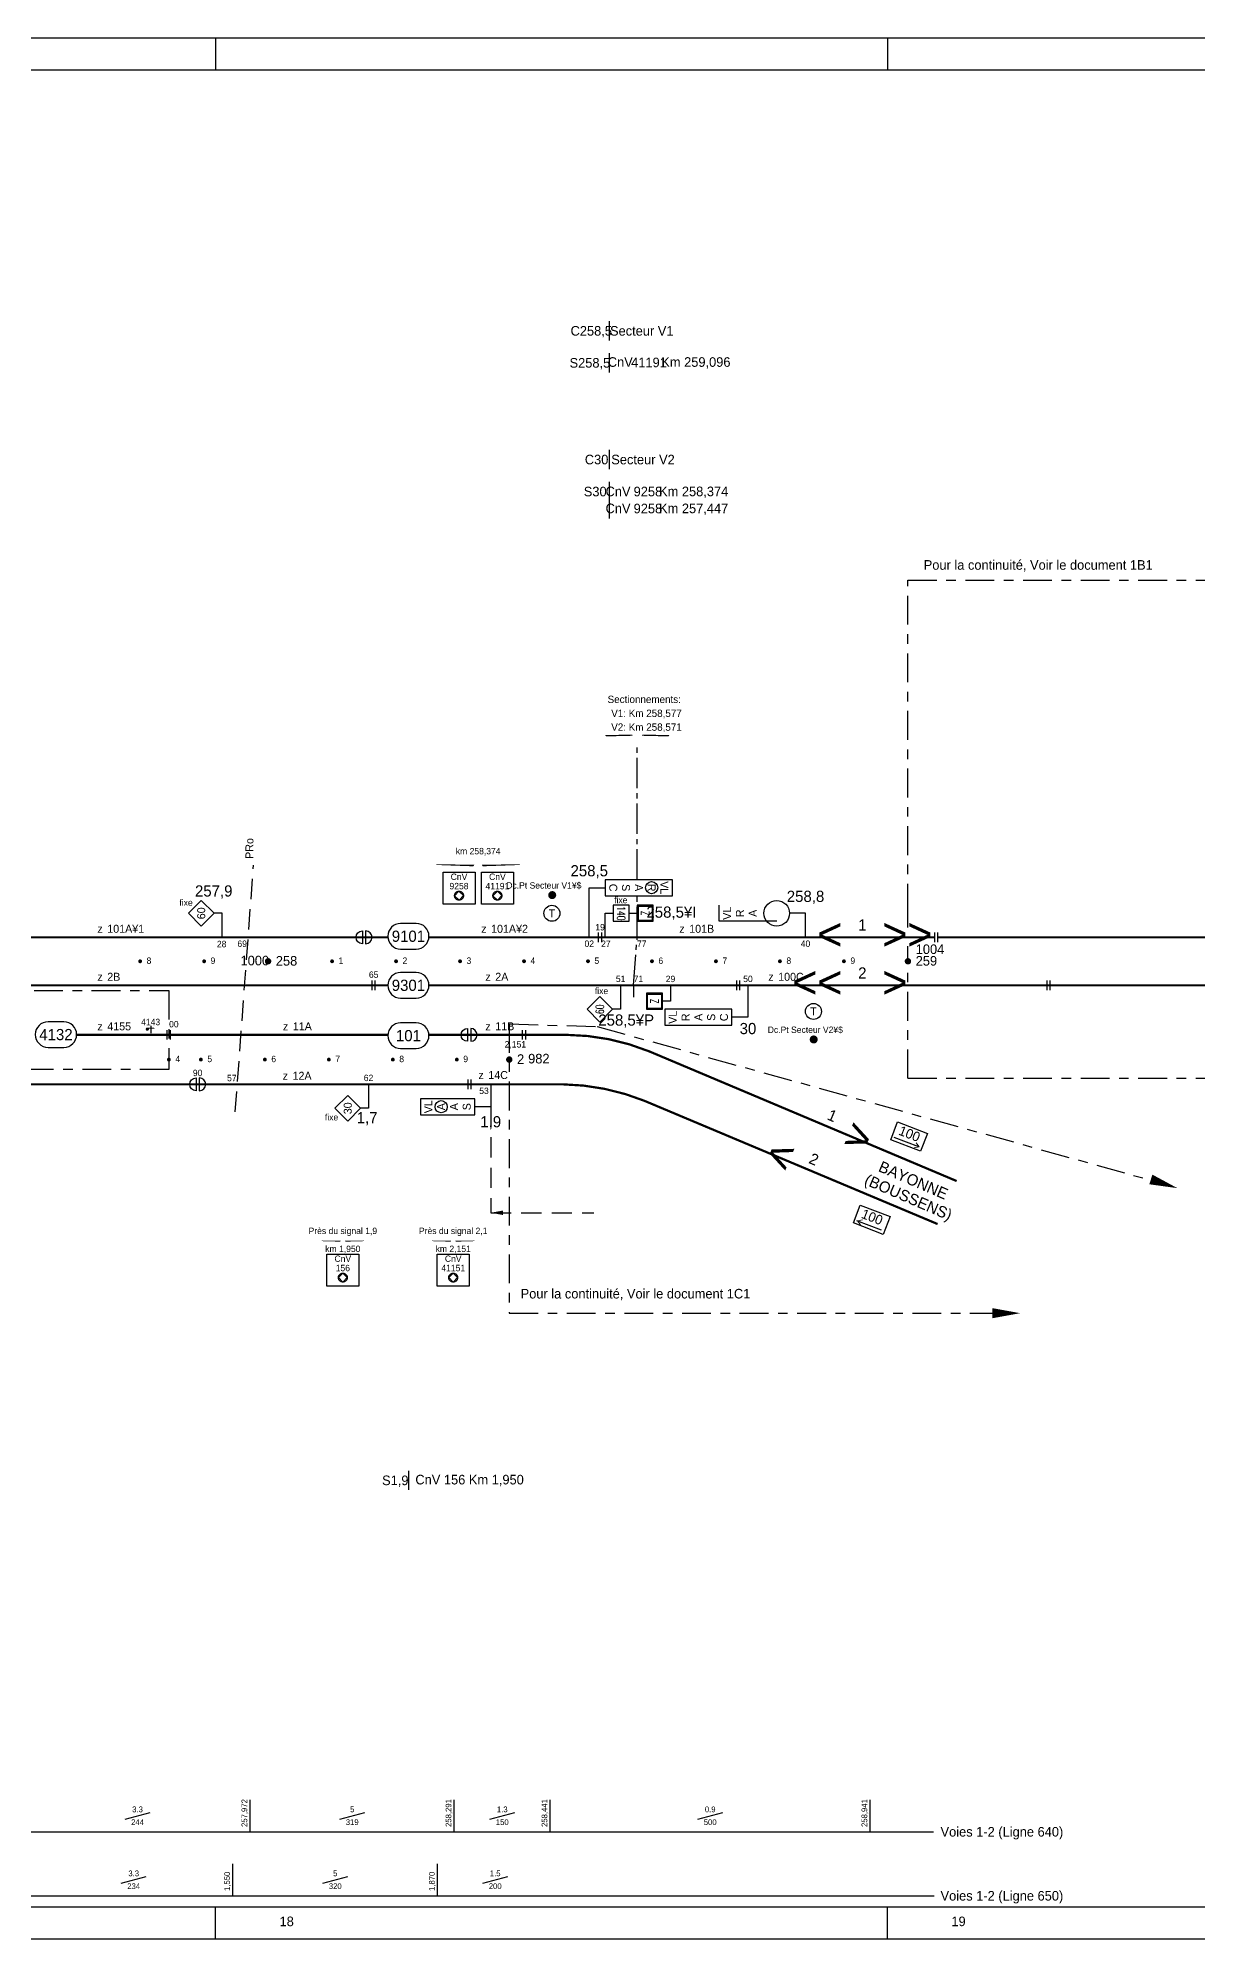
# Model space of a CAD drawing. Header units: metres. Extents: x 0 to 4410, y 0 to 594.
# Drawn here: x 3514 to 3877, y 0 to 594 of the extents above; entities that cross this region are included whole.
import ezdxf
from ezdxf.enums import TextEntityAlignment as Align

# ---------------------------------------------------------------- set-up
doc = ezdxf.new("R2010")
doc.units = ezdxf.units.M
for name, pattern in [('AXES', [36, 18, -6, 6, -6]), ('AXES2', [28.575, 19.05, -3.175, 3.175, -3.175]), ('CACHE', [9.525, 6.35, -3.175]), ('CONTINU', [5000, 5000, 0])]:
    doc.linetypes.add(name, pattern=pattern)
doc.layers.add('ATTRIBUTS', color=7, linetype='CONTINU', plot=False)
doc.layers.add('Pk invisible', color=250, linetype='Continuous', plot=False)
for name, color, linetype in [('FORMAT', 7, 'Continuous'), ('PRI ES', 7, 'Continuous'), ('PROFIL', 7, 'Continuous'), ('PT', 7, 'Continuous'), ('voies', 7, 'Continuous')]:
    doc.layers.add(name, color=color, linetype=linetype)
doc.styles.add('es_norme', font='es_isocp.shx')
doc.styles.add('IDEAL', font='SIMPLEX')
doc.styles.add('ISO8C1', font='es_isocp.shx')
doc.styles.add('SIMPLEX', font='simplex', dxfattribs={"width": 0.7})

# ---------------------------------------------------------------- blocks, each defined once
blk = doc.blocks.new('TIVD')
at = {"linetype": 'Continuous'}
for p, q in [((-4, 6.5), (0, 10.5)), ((0, 2.5), (-4, 6.5)), ((0, 10.5), (4, 6.5)), ((4, 6.5), (0, 2.5)), ((0, 0), (0, 2.5))]:
    blk.add_line(p, q, dxfattribs=at)
at = {"linetype": 'Continuous', "style": 'SIMPLEX', "width": 0.7}
blk.add_attdef('OOO', text='', height=2.5, dxfattribs=at).set_placement((0, 6.5), align=Align.MIDDLE)
blk = doc.blocks.new('HM')
at = {"const_width": 0.6}
blk.add_lwpolyline([(-0.3, 0, 1), (0.3, 0, 1)], format="xyb", close=True, dxfattribs=at)
at = {"color": 7, "linetype": 'Continuous', "style": 'es_norme', "flags": 1}
blk.add_attdef('KI', (2.01, 1.77), '', height=2, dxfattribs=at)
at = {"linetype": 'Continuous', "style": 'es_norme'}
blk.add_attdef('HM', (2.02, -0.81), '', height=2, dxfattribs=at)
blk = doc.blocks.new('KILOM')
at = {"const_width": 1}
blk.add_lwpolyline([(-0.5, 0, 1), (0.5, 0, 1)], format="xyb", close=True, dxfattribs=at)
at = {"color": 7, "linetype": 'Continuous', "style": 'es_norme'}
blk.add_attdef('KM', (2.43, -1.35), '', height=3, dxfattribs=at)
at = {"layer": 'ATTRIBUTS', "linetype": 'Continuous', "style": 'es_norme'}
blk.add_attdef('KDREEL', (2.34, 2.34), '', height=3, dxfattribs=at)
blk = doc.blocks.new('nzone')
at = {"style": 'es_norme'}
blk.add_text('z', height=2.5, dxfattribs=at).set_placement((-1.78, 1.41))
blk.add_attdef('ZONE', (1.31, 1.41), '', height=2.5, dxfattribs=at)
blk = doc.blocks.new('TCD')
at = {"linetype": 'Continuous'}
for p, q in [((-2.5, 7.5), (-2.5, 2.5)), ((2.5, 7.5), (-2.5, 7.5)), ((2.5, 2.5), (2.5, 7.5)), ((-2.5, 2.5), (0, 2.5)), ((0, 2.5), (2.5, 2.5)), ((0, 0), (0, 2.5))]:
    blk.add_line(p, q, dxfattribs=at)
at = {"linetype": 'Continuous', "style": 'SIMPLEX', "width": 0.7}
blk.add_attdef('OO', text='', height=2.5, dxfattribs=at).set_placement((0, 5), align=Align.MIDDLE)
blk = doc.blocks.new('FIXE')
at = {"linetype": 'CACHE', "style": 'ISO8C1'}
blk.add_text('fixe', height=2, dxfattribs=at).set_placement((0, 0))
blk = doc.blocks.new('TCR')
at = {"linetype": 'Continuous'}
for p, q in [((2.5, 7.5), (-2.5, 7.5)), ((-2.5, 7.5), (-2.5, 2.5)), ((2.5, 2.5), (2.5, 7.5)), ((-2.5, 2.5), (0, 2.5)), ((0, 0), (0, 2.5)), ((0, 2.5), (2.5, 2.5))]:
    blk.add_line(p, q, dxfattribs=at)
for points in [[(-2.5, 7.5), (2.5, 7.5), (-2, 7), (2, 7)], [(-2.5, 2.5), (-2.5, 7.5), (-2, 3), (-2, 7)], [(2.5, 7.5), (2.5, 2.5), (2, 7), (2, 3)], [(2.5, 2.5), (-2.5, 2.5), (2, 3), (-2, 3)]]:
    blk.add_solid(points, dxfattribs=at)
at = {"linetype": 'Continuous', "style": 'SIMPLEX', "width": 0.7}
blk.add_attdef('OO', text='', height=2.5, dxfattribs=at).set_placement((0, 5), align=Align.MIDDLE)
blk = doc.blocks.new('TEL')
blk.add_circle((0, 0), 2.5)
at = {"linetype": 'Continuous', "style": 'ISO8C1'}
blk.add_attdef('TEXTEG', text='', height=2.5, dxfattribs=at).set_placement((-4, -1), align=Align.RIGHT)
at = {"style": 'ISO8C1'}
blk.add_attdef('OO', text='', height=2.5, dxfattribs=at).set_placement((0, 0), align=Align.MIDDLE)
at = {"linetype": 'Continuous', "style": 'ISO8C1'}
blk.add_attdef('TEXTED', (4, -1), '', height=2.5, dxfattribs=at)
blk = doc.blocks.new('no_voie')
at = {"layer": 'PT', "linetype": 'Continuous', "style": 'es_norme'}
blk.add_attdef('<', text='', height=10, dxfattribs=at).set_placement((-6.25, 1), align=Align.MIDDLE_RIGHT)
blk.add_attdef('V', text='', height=3.5, dxfattribs=at).set_placement((0, 2.09), align=Align.CENTER)
blk.add_attdef('>', text='', height=10, dxfattribs=at).set_placement((6.25, 1), align=Align.MIDDLE_LEFT)
blk = doc.blocks.new('DECLIV1')
blk.add_line((-3.91, -1.05), (3.91, 1.05))
at = {"linetype": 'CONTINU', "style": 'ISO8C1', "flags": 1}
blk.add_attdef('PK', text='', height=1.8, dxfattribs=at).set_placement((0, 6.39), align=Align.MIDDLE)
at = {"color": 0, "linetype": 'Continuous', "style": 'ISO8C1'}
for tag, p in [('DECLI', (0, 2)), ('DISTANCE', (0, -2))]:
    blk.add_attdef(tag, text='', height=1.8, dxfattribs=at).set_placement(p, align=Align.MIDDLE)
blk = doc.blocks.new('PDI_')
at = {"linetype": 'AXES'}
blk.add_line((0, 2.81), (0, 0.5), dxfattribs=at)
at = {"const_width": 0.5}
blk.add_lwpolyline([(-1.36, 1.78, 1), (-0.86, 1.78, 1)], format="xyb", close=True, dxfattribs=at)
blk.add_solid([(-1.11, 2.28), (0.89, 2.28), (-0.62, 1.88), (1.29, 1.88)])
at = {"style": 'ISO8C1'}
blk.add_attdef('XX', text='', height=2, dxfattribs=at).set_placement((-0.07, 4.25), align=Align.CENTER)
blk.add_attdef('TYPE', text='', height=2.5, dxfattribs=at).set_placement((-3.46, 1.11), align=Align.RIGHT)
blk = doc.blocks.new('*U171', base_point=(3680.96, 501))
at = {"color": 0, "linetype": 'Continuous'}
blk.add_line((3693, 505.5), (3693, 499.5), dxfattribs=at)
at = {"color": 0, "linetype": 'Continuous', "style": 'es_norme'}
blk.add_text('C258,5', height=3, dxfattribs=at).set_placement((3680.96, 501))
blk.add_text('Secteur V1', height=3, dxfattribs=at).set_placement((3703.21, 502.5), align=Align.MIDDLE)
blk = doc.blocks.new('*U172', base_point=(3685.41, 460.78))
at = {"color": 0, "linetype": 'Continuous'}
blk.add_line((3693, 465.28), (3693, 459.28), dxfattribs=at)
at = {"color": 0, "linetype": 'Continuous', "style": 'es_norme'}
blk.add_text('C30', height=3, dxfattribs=at).set_placement((3685.41, 460.78))
blk.add_text('Secteur V2', height=3, dxfattribs=at).set_placement((3703.6, 462.28), align=Align.MIDDLE)
blk = doc.blocks.new('TXVIT')
for p, q in [((-5, 0), (-5, 6)), ((-5, 6), (5, 6)), ((5, 6), (5, 0)), ((5, 0), (-5, 0)), ((-4.36, 1.12), (3.89, 1.12))]:
    blk.add_line(p, q)
at = {"style": 'IDEAL'}
for tag, p in [('<', (-4.41, 0.27)), ('>', (2.38, 0.27))]:
    blk.add_attdef(tag, p, '', height=2, dxfattribs=at)
at = {"style": 'es_norme'}
blk.add_attdef('000', text='', height=3, dxfattribs=at).set_placement((-0.18, 2.36), align=Align.CENTER)

msp = doc.modelspace()

# ---------------------------------------------------------------- linework, layer by layer
at = {"color": 0, "linetype": 'Continuous'}
for p, q in [((3692.997, 495.5), (3692.997, 489.5)), ((3692.997, 455.285), (3692.997, 443.885)), ((3630.292, 146.307), (3630.292, 140.307))]:
    msp.add_line(p, q, dxfattribs=at)
for p, q in [((3641.094, 333.307), (3651.094, 333.307)), ((3641.094, 323.307), (3641.094, 333.307)), ((3651.094, 333.307), (3651.094, 323.307)), ((3653.094, 333.307), (3663.094, 333.307)), ((3653.094, 323.307), (3653.094, 333.307)), ((3663.094, 333.307), (3663.094, 323.307)), ((3651.094, 323.307), (3641.094, 323.307)), ((3663.094, 323.307), (3653.094, 323.307)), ((3604.782, 213.964), (3614.782, 213.964)), ((3604.782, 203.964), (3604.782, 213.964)), ((3614.782, 213.964), (3614.782, 203.964)), ((3639.281, 213.964), (3649.281, 213.964)), ((3639.281, 203.964), (3639.281, 213.964)), ((3649.281, 213.964), (3649.281, 203.964)), ((3614.782, 203.964), (3604.782, 203.964)), ((3649.281, 203.964), (3639.281, 203.964))]:
    msp.add_line(p, q)
at = {"linetype": 'Continuous'}
for p, q in [((3691.807, 313), (3691.807, 320.5)), ((3696.607, 298), (3696.607, 290.5)), ((3712.207, 298), (3712.207, 293)), ((3554.862, 281.024), (3554.862, 284.024)), ((3555.862, 281.024), (3555.862, 284.024)), ((3617.807, 267.065), (3617.807, 259.565)), ((3651.007, 262.565), (3634.007, 262.565)), ((3634.007, 262.565), (3634.007, 257.565)), ((3651.007, 257.565), (3651.007, 262.565)), ((3656.007, 267.065), (3656.007, 260.065)), ((3634.007, 257.565), (3651.007, 257.565)), ((3656.007, 260.065), (3651.007, 260.065))]:
    msp.add_line(p, q, dxfattribs=at)
at = {"linetype": 'AXES2', "ltscale": 0.5}
msp.add_line((3700.607, 298), (3700.607, 294.25), dxfattribs=at)
at = {"linetype": 'CACHE'}
for p, q in [((3656.007, 260.065), (3656.007, 226.921)), ((3656.007, 226.921), (3688.249, 226.921))]:
    msp.add_line(p, q, dxfattribs=at)
at = {"linetype": 'AXES', "ltscale": 0.5}
for points in [[(3364.907, 454.314), (3364.907, 292.687), (3459.256, 292.687), (3459.256, 296.333), (3555.375, 296.333), (3555.375, 271.68), (3371.3, 271.68)], [(3786.411, 320.712), (3786.411, 424.543), (3962.281, 424.543)], [(3786.411, 316.095), (3786.411, 321.708)], [(3786.411, 268.942), (3786.411, 310.182)], [(3661.807, 285.911), (3661.807, 195.544), (3817.774, 195.544)], [(3661.807, 285.911), (3661.807, 285.911), (3661.807, 285.911), (3661.807, 285.911), (3661.807, 285.911), (3689.3, 285.11)], [(3689.3, 285.11), (3689.3, 285.11), (3689.3, 285.11), (3689.3, 285.11), (3689.3, 285.11), (3867.031, 235.826)], [(3786.411, 268.942), (3786.411, 268.942), (3962.563, 268.942)]]:
    msp.add_lwpolyline(points, dxfattribs=at)
at = {"linetype": 'Continuous'}
for points, format in [([(3713.196, 378.566, 0, 0, 0), (3711.696, 375.967, 0.4, 0.4, 0), (3703.311, 376.167, 0, 0, 0), (3701.811, 373.569, 0, 0, 0), (3700.311, 376.167, 0.4, 0.4, 0), (3691.925, 375.967, 0, 0, 0), (3690.425, 378.566, 0, 0, 0)], "xyseb"), ([(3637.699, 333.438, 0, 0, 0), (3639.004, 335.697, 0.2, 0.522, 0), (3650.742, 335.436, 0, 0, 0), (3652.047, 337.696, 0, 0, 0), (3653.351, 335.436, 0.522, 0.2, 0), (3665.09, 335.697, 0, 0, 0), (3666.394, 333.438, 0, 0, 0)], "xyseb"), ([(3627.845, 309.333), (3632.707, 309.333, 1), (3632.707, 317.333), (3627.845, 317.333, 1), (3627.845, 309.333, 1)], "xyb"), ([(3627.846, 294), (3632.707, 294, 1), (3632.707, 302), (3627.846, 302, 1), (3627.846, 294, 1)], "xyb"), ([(3517.639, 278.605), (3522.564, 278.605, 1), (3522.564, 286.605), (3517.639, 286.605, 1), (3517.639, 278.605, 1)], "xyb"), ([(3627.845, 278.276), (3632.707, 278.276, 1), (3632.707, 286.276), (3627.845, 286.276, 1), (3627.845, 278.276, 1)], "xyb"), ([(3602.416, 216.861, 0, 0, 0), (3603.166, 218.16, 0.2, 0.265, 0), (3609.032, 218.028, 0, 0, 0), (3609.782, 219.327, 0, 0, 0), (3610.532, 218.028, 0.265, 0.2, 0), (3616.398, 218.16, 0, 0, 0), (3617.148, 216.861, 0, 0, 0)], "xyseb"), ([(3636.915, 216.861, 0, 0, 0), (3637.665, 218.16, 0.2, 0.265, 0), (3643.531, 218.028, 0, 0, 0), (3644.281, 219.327, 0, 0, 0), (3645.031, 218.028, 0.265, 0.2, 0), (3650.897, 218.16, 0, 0, 0), (3651.647, 216.861, 0, 0, 0)], "xyseb")]:
    msp.add_lwpolyline(points, format=format, dxfattribs=at)
at = {"linetype": 'AXES2', "ltscale": 0.5}
for points in [[(3701.807, 331), (3701.807, 373)], [(3700.607, 298), (3701.807, 313), (3701.807, 326)]]:
    msp.add_lwpolyline(points, dxfattribs=at)
at = {"linetype": 'CACHE'}
msp.add_lwpolyline([(3576.168, 258.444), (3581.879, 335.506)], dxfattribs=at)
at = {"linetype": 'CONTINU'}
for points in [[(3647.48, 326.024), (3646.077, 327.393), (3644.708, 325.989), (3646.112, 324.62)], [(3659.48, 326.024), (3658.077, 327.393), (3656.708, 325.989), (3658.112, 324.62)], [(3611.168, 206.682), (3609.764, 208.05), (3608.396, 206.647), (3609.799, 205.278)], [(3645.667, 206.682), (3644.263, 208.05), (3642.895, 206.647), (3644.298, 205.278)]]:
    msp.add_lwpolyline(points, close=True, dxfattribs=at)
at = {"const_width": 1.25}
for points in [[(3674.6, 326.182, 1), (3675.85, 326.182, 1)], [(3756.339, 281.073, 1), (3757.589, 281.073, 1)]]:
    msp.add_lwpolyline(points, format="xyb", close=True, dxfattribs=at)
at = {"linetype": 'Continuous'}
for points in [[(3686.807, 313), (3686.807, 328.5), (3691.807, 328.5)], [(3745.407, 318), (3727.407, 318), (3727.407, 323)], [(3572.011, 313), (3572.011, 320.5), (3572.011, 320.5)], [(3754.407, 313), (3754.407, 320.5), (3749.407, 320.5)], [(3736.407, 298), (3736.407, 288), (3731.407, 288)]]:
    msp.add_lwpolyline(points, dxfattribs=at)
for points in [[(3691.807, 326), (3712.807, 326), (3712.807, 331), (3691.807, 331)], [(3731.407, 290.5), (3710.407, 290.5), (3710.407, 285.5), (3731.407, 285.5)]]:
    msp.add_lwpolyline(points, close=True, dxfattribs=at)
at = {"const_width": 0.7}
for points in [[(3442.807, 313), (3623.859, 313)], [(3636.693, 313), (3794.777, 313)], [(3795.777, 313), (3819.608, 313)], [(3819.608, 313), (3844.486, 312.994)], [(3844.486, 312.994), (3961.746, 312.997)], [(3444.962, 298), (3623.846, 298)], [(3636.706, 298), (3961.746, 297.994)], [(3526.563, 282.524), (3623.855, 282.524)], [(3636.697, 282.524), (3679.664, 282.524)], [(3705.532, 277.364), (3801.652, 236.834)], [(3449.407, 267.065), (3678.364, 267.065)], [(3704.266, 261.815), (3795.681, 223.402)]]:
    msp.add_lwpolyline(points, dxfattribs=at)
at = {"linetype": 'Continuous', "const_width": 0.7}
for points in [[(3705.532, 277.364, 0.0947268), (3679.664, 282.524)], [(3704.333, 261.808, 0.0930785), (3678.364, 267.065)]]:
    msp.add_lwpolyline(points, format="xyb", dxfattribs=at)
for points in [[(3870.656, 234.617, 0, 3.167, 0), (3862.346, 237.329, 3.167, 3.167, 0)], [(3821.505, 195.544, 0, 3.167, 0), (3812.764, 195.544, 3.167, 3.167, 0)]]:
    msp.add_lwpolyline(points, format="xyseb")
at = {"linetype": 'CACHE'}
msp.add_lwpolyline([(3656.007, 226.921, 0, 1.4, 0), (3659.871, 226.921, 1.4, 1.4, 0)], format="xyseb", dxfattribs=at)
at = {"linetype": 'CONTINU'}
for centre in [(3646.094, 326.006), (3658.094, 326.006), (3609.782, 206.664), (3644.281, 206.664)]:
    msp.add_circle(centre, 1.386, dxfattribs=at)
at = {"linetype": 'Continuous'}
for centre, radius in [((3706.307, 328.5), 1.9), ((3745.407, 320.5), 4), ((3640.507, 260.065), 1.9)]:
    msp.add_circle(centre, radius, dxfattribs=at)
for centre, start_param, end_param in [((3679.592, 132.492), -0.0518806, 0), ((3679.592, 132.492), -0.263166, -0.0618633), ((3678.319, 116.972), -0.263166, 0)]:
    msp.add_ellipse(centre, major_axis=(0, 150), ratio=0.6666667, start_param=start_param, end_param=end_param, dxfattribs=at)
at = {"layer": 'FORMAT', "linetype": 'Continuous', "ltscale": 0.8}
for p, q in [((3570, 594), (3570, 584)), ((3780, 594), (3780, 584)), ((3570, 0), (3570, 10)), ((3780, 0), (3780, 10))]:
    msp.add_line(p, q, dxfattribs=at)
for points in [[(0, 0), (4410, 0), (4410, 594), (0, 594)], [(10, 10), (4400, 10), (4400, 584), (10, 584)]]:
    msp.add_lwpolyline(points, close=True, dxfattribs=at)
at = {"layer": 'PROFIL', "linetype": 'Continuous'}
for p, q in [((3580.807, 33.5), (3580.807, 43.5)), ((3644.607, 33.5), (3644.607, 43.5)), ((3674.607, 33.5), (3674.607, 43.5)), ((3774.607, 33.5), (3774.607, 43.5)), ((2559.917, 33.5), (3794.417, 33.5)), ((3575.407, 13.5), (3575.407, 23.5)), ((3639.407, 13.5), (3639.407, 23.5)), ((3051.407, 13.5), (3794.607, 13.5))]:
    msp.add_line(p, q, dxfattribs=at)
at = {"layer": 'voies', "linetype": 'Continuous'}
for p, q in [((3689.711, 311.5), (3689.711, 314.5)), ((3690.711, 311.5), (3690.711, 314.5)), ((3794.777, 311.5), (3794.777, 314.5)), ((3795.777, 311.5), (3795.777, 314.5)), ((3618.907, 296.5), (3618.907, 299.5)), ((3619.907, 296.5), (3619.907, 299.5)), ((3732.907, 296.5), (3732.907, 299.5)), ((3733.907, 296.5), (3733.907, 299.5)), ((3829.925, 296.51), (3829.925, 299.51)), ((3830.925, 296.51), (3830.925, 299.51)), ((3665.959, 281.024), (3665.959, 284.024)), ((3666.959, 281.024), (3666.959, 284.024)), ((3648.907, 265.565), (3648.907, 268.565)), ((3649.907, 265.565), (3649.907, 268.565))]:
    msp.add_line(p, q, dxfattribs=at)
for points in [[(3615.907, 311, -1), (3615.907, 315)], [(3616.907, 311, 1), (3616.907, 315)], [(3648.748, 280.505, -1), (3648.748, 284.505)], [(3649.748, 280.505, 1), (3649.748, 284.505)], [(3563.907, 265.065, -1), (3563.907, 269.065)], [(3564.907, 265.065, 1), (3564.907, 269.065)]]:
    msp.add_lwpolyline(points, format="xyb", close=True, dxfattribs=at)
msp.add_solid([(3705.56, 298), (3710.057, 297.839), (3710.06, 298)], dxfattribs=at)

# ---------------------------------------------------------------- block references
at = {"linetype": 'Continuous'}
ref = msp.add_blockref('TIVD', (3572.011, 320.5), dxfattribs=dict(at, rotation=90))
ref.add_attrib('OOO', '60', dxfattribs={"linetype": 'CONTINU', "height": 2.5, "rotation": 90, "style": 'es_norme'}).set_placement((3565.511, 320.5), align=Align.MIDDLE)
for name, p, values in [('TEL', (3675.126, 320.489), {'OO': 'T'}), ('nzone', (3534.837, 313), {'ZONE': '101A¥1'}), ('nzone', (3654.81, 313), {'ZONE': '101A¥2'}), ('nzone', (3716.729, 313), {'ZONE': '101B'}), ('no_voie', (3772.166, 313), {'V': '1', '>': '>>', '<': '<'}), ('no_voie', (3772.166, 298), {'V': '2', '>': '>', '<': '<<'}), ('nzone', (3534.837, 298), {'ZONE': '2B'}), ('nzone', (3656.115, 298), {'ZONE': '2A'}), ('nzone', (3744.546, 298), {'ZONE': '100C'}), ('TEL', (3756.889, 289.835), {'OO': 'T'}), ('nzone', (3534.837, 282.524), {'ZONE': '4155'}), ('nzone', (3592.831, 282.524), {'ZONE': '11A'}), ('nzone', (3656.115, 282.524), {'ZONE': '11B'}), ('nzone', (3592.75, 267.065), {'ZONE': '12A'}), ('nzone', (3653.943, 267.301), {'ZONE': '14C'})]:
    msp.add_blockref(name, p, dxfattribs=at).add_auto_attribs(values)
for name, p, rotation, values in [('TCD', (3691.807, 320.5), 270, {'OO': '140'}), ('TCR', (3699.307, 320.5), 270, {'OO': 'Z'}), ('TIVD', (3696.607, 290.5), 90, {'OOO': '60'}), ('TCR', (3712.207, 293), 90, {'OO': 'Z'}), ('no_voie', (3761.287, 253.738), 337.1594581447657, {'V': '1', '>': '>'}), ('no_voie', (3755.549, 240.107), 337.1594581447657, {'V': '2', '<': '<'})]:
    msp.add_blockref(name, p, dxfattribs=dict(at, rotation=rotation)).add_auto_attribs(values)
for p in [(3694.582, 323.633), (3688.563, 295.24)]:
    msp.add_blockref('FIXE', p, dxfattribs=at)
ref = msp.add_blockref('KILOM', (3786.411, 305.5))
ref.add_attrib('KDREEL', '1004', (3788.852, 307.777), dxfattribs={"layer": 'ATTRIBUTS', "linetype": 'Continuous', "height": 3, "style": 'es_norme'})
ref.add_attrib('KM', '259', (3788.84, 304.15), dxfattribs={"color": 7, "linetype": 'Continuous', "height": 3, "style": 'es_norme'})
for p, values in [((3546.411, 305.5), {'HM': '8'}), ((3566.411, 305.5), {'HM': '9'}), ((3606.411, 305.5), {'HM': '1'}), ((3626.411, 305.5), {'HM': '2'}), ((3646.411, 305.5), {'HM': '3'}), ((3666.411, 305.5), {'HM': '4'}), ((3686.411, 305.5), {'HM': '5'}), ((3706.411, 305.5), {'HM': '6'}), ((3726.411, 305.5), {'HM': '7'}), ((3746.411, 305.5), {'HM': '8'}), ((3766.411, 305.5), {'HM': '9'}), ((3555.407, 274.794), {'HM': '4'}), ((3565.407, 274.794), {'HM': '5'}), ((3585.407, 274.794), {'HM': '6'}), ((3605.407, 274.794), {'HM': '7'}), ((3625.407, 274.794), {'HM': '8'}), ((3645.407, 274.794), {'HM': '9'})]:
    msp.add_blockref('HM', p).add_auto_attribs(values)
ref = msp.add_blockref('KILOM', (3586.411, 305.5))
ref.add_attrib('KDREEL', '1000', (3577.805, 304.233), dxfattribs={"layer": 'ATTRIBUTS', "linetype": 'Continuous', "height": 3, "style": 'es_norme'})
ref.add_attrib('KM', '258', (3588.84, 304.15), dxfattribs={"color": 7, "linetype": 'Continuous', "height": 3, "style": 'es_norme'})
at = {"linetype": 'AXES'}
ref = msp.add_blockref('PDI_', (3549.772, 282.524), dxfattribs=at)
ref.add_attrib('XX', '4143', dxfattribs={"height": 2, "style": 'ISO8C1'}).set_placement((3549.705, 285.53), align=Align.CENTER)
ref = msp.add_blockref('KILOM', (3661.807, 274.794))
ref.add_attrib('KDREEL', '982', (3667.698, 273.584), dxfattribs={"layer": 'ATTRIBUTS', "linetype": 'Continuous', "height": 3, "style": 'es_norme'})
ref.add_attrib('KM', '2', (3664.236, 273.445), dxfattribs={"color": 7, "linetype": 'Continuous', "height": 3, "style": 'es_norme'})
at = {"linetype": 'Continuous'}
ref = msp.add_blockref('TIVD', (3617.807, 259.565), dxfattribs=dict(at, rotation=90))
ref.add_attrib('OOO', '30', dxfattribs={"linetype": 'CONTINU', "height": 2.5, "rotation": 90, "style": 'es_norme'}).set_placement((3611.307, 259.565), align=Align.MIDDLE)
at = {"linetype": 'AXES', "rotation": 338.9022690434298}
for p, values in [((3785.69, 247.933), {'>': '>', '000': '100'}), ((3774.024, 221.932), {'<': '<', '000': '100'})]:
    msp.add_blockref('TXVIT', p, dxfattribs=at).add_auto_attribs(values)
at = {"layer": 'PROFIL', "linetype": 'Continuous'}
for p, values in [((3545.607, 38.5), {'DECLI': '3.3', 'DISTANCE': '244'}), ((3612.707, 38.5), {'DECLI': '5', 'DISTANCE': '319'}), ((3659.607, 38.5), {'DECLI': '1.3', 'DISTANCE': '150'}), ((3724.607, 38.5), {'DECLI': '0.9', 'DISTANCE': '500'}), ((3544.407, 18.5), {'DECLI': '3.3', 'DISTANCE': '234'}), ((3607.407, 18.5), {'DECLI': '5', 'DISTANCE': '320'}), ((3657.407, 18.5), {'DECLI': '1.5', 'DISTANCE': '200'})]:
    msp.add_blockref('DECLIV1', p, dxfattribs=at).add_auto_attribs(values)
at = {"layer": 'PT', "linetype": 'Continuous'}
for name, p in [('*U171', (3680.963, 501)), ('*U172', (3685.415, 460.785))]:
    msp.add_blockref(name, p, dxfattribs=at)

# ---------------------------------------------------------------- texts
at = {"color": 0, "linetype": 'Continuous', "style": 'es_norme'}
for s, p in [('S258,5', (3680.642, 491)), ('S30', (3685.094, 450.785)), ('S1,9', (3622.046, 141.807))]:
    msp.add_text(s, height=3, dxfattribs=at).set_placement(p)
at = {"linetype": 'Continuous', "style": 'es_norme'}
for s, height, p in [('CnV        Km 259,096', 3, (3711.778, 492.5)), ('41191', 3, (3705.475, 492.626)), ('CnV        Km 258,374', 3, (3711.081, 452.071)), ('9258', 3, (3705.138, 452.288)), ('CnV        Km 257,447', 3, (3711.081, 446.763)), ('9258', 3, (3705.138, 446.985)), ('9101', 3.5, (3630.276, 313.333)), ('69', 2, (3578.321, 311)), ('02', 2, (3686.807, 311)), ('27', 2, (3692.003, 311)), ('77', 2, (3703.22, 311)), ('40', 2, (3754.407, 311)), ('9301', 3.5, (3630.277, 298)), ('51', 2, (3696.607, 300)), ('71', 2, (3702.171, 300)), ('29', 2, (3712.207, 300)), ('50', 2, (3736.407, 300)), ('4132', 3.5, (3520.102, 282.605)), ('101', 3.5, (3630.276, 282.276)), ('2,151', 2, (3663.714, 279.388)), ('57', 2, (3575.083, 269.009)), ('62', 2, (3617.807, 269.065)), ('53', 2, (3653.904, 265.031))]:
    msp.add_text(s, height=height, dxfattribs=at).set_placement(p, align=Align.MIDDLE)
for s, p in [('Sectionnements:', (3692.544, 386.203)), ('V1: Km 258,577', (3693.674, 381.839)), ('V2: Km 258,571', (3693.674, 377.532))]:
    msp.add_text(s, height=2.3, dxfattribs=at).set_placement(p)
at = {"style": 'es_norme'}
msp.add_text('PRo', height=2.5, rotation=90, dxfattribs=at).set_placement((3581.828, 337.508))
at = {"color": 0, "style": 'es_norme'}
for s, p in [('km 258,374', (3652.088, 338.926)), ('Près du signal 1,9', (3609.782, 220.267)), ('Près du signal 2,1', (3644.281, 220.267)), ('km 1,950', (3609.782, 214.654)), ('km 2,151', (3644.281, 214.654))]:
    msp.add_text(s, height=2, dxfattribs=at).set_placement(p, align=Align.CENTER)
at = {"style": 'es_norme'}
for p in [(3646.094, 330.918), (3658.094, 330.918), (3609.782, 211.575), (3644.281, 211.575)]:
    msp.add_text('CnV', height=2, dxfattribs=at).set_placement(p, align=Align.CENTER)
at = {"linetype": 'Continuous', "lineweight": 50, "style": 'es_norme'}
for s, p in [('258,5', (3686.807, 333.5)), ('258,8', (3754.407, 325.5)), ('258,5¥I', (3712.493, 320.569)), ('30', (3736.407, 284.487)), ('1,9', (3656.007, 255.065))]:
    msp.add_text(s, height=3.5, dxfattribs=at).set_placement(p, align=Align.MIDDLE)
msp.add_text('257,9', height=3.5, dxfattribs=at).set_placement((3575.273, 327.485), align=Align.MIDDLE_RIGHT)
at = {"linetype": 'CONTINU', "style": 'es_norme'}
for s, p in [('9258', (3646.094, 328.001)), ('41191', (3658.094, 328.001)), ('156', (3609.782, 208.659)), ('41151', (3644.281, 208.659))]:
    msp.add_text(s, height=2, dxfattribs=at).set_placement(p, align=Align.CENTER)
at = {"linetype": 'Continuous', "style": 'es_norme'}
for s, p in [('Dc.Pt Secteur V1¥$', (3684.349, 328.216)), ('Dc.Pt Secteur V2¥$', (3766.088, 283.107))]:
    msp.add_text(s, height=2, dxfattribs=at).set_placement(p, align=Align.RIGHT)
for s, rotation, p in [('C', 270, (3694.307, 328.5)), ('S', 270, (3698.307, 328.5)), ('A', 270, (3702.307, 328.5)), ('R', 270, (3706.307, 328.5)), ('VL', 270, (3710.307, 328.5)), ('VL', 90, (3729.907, 320.5)), ('R', 90, (3733.907, 320.5)), ('A', 90, (3737.907, 320.5)), ('VL', 90, (3712.907, 288)), ('R', 90, (3716.907, 288)), ('A', 90, (3720.907, 288)), ('S', 90, (3724.907, 288)), ('C', 90, (3728.907, 288)), ('VL', 90, (3636.507, 260.065)), ('A', 90, (3640.507, 260.065)), ('A', 90, (3644.507, 260.065)), ('S', 90, (3648.507, 260.065))]:
    msp.add_text(s, height=2.5, rotation=rotation, dxfattribs=at).set_placement(p, align=Align.MIDDLE)
for p in [(3560.776, 323.841), (3606.256, 256.767)]:
    msp.add_text('fixe', height=2, dxfattribs=at).set_placement(p, align=Align.MIDDLE_CENTER)
msp.add_text('00', height=2, dxfattribs=at).set_placement((3556.96, 284.853), align=Align.CENTER)
at = {"linetype": 'Continuous', "lineweight": 50, "style": 'es_norme'}
for s, p in [('258,5¥P', (3698.35, 287.138)), ('1,7', (3617.376, 256.648))]:
    msp.add_text(s, height=3.5, dxfattribs=at).set_placement(p, align=Align.MIDDLE_CENTER)
at = {"linetype": 'Continuous', "style": 'es_norme'}
for s, p in [('(BOUSSENS)', (3772.494, 235.937)), ('BAYONNE', (3776.9, 240.013))]:
    msp.add_text(s, height=3.5, rotation=336.696193, dxfattribs=at).set_placement(p)
for s, p in [('CnV 156 Km 1,950', (3632.451, 143.535)), ('Voies 1-2 (Ligne 640)', (3796.607, 33.5)), ('Voies 1-2 (Ligne 650)', (3796.607, 13.5))]:
    msp.add_text(s, height=3, dxfattribs=at).set_placement(p, align=Align.MIDDLE_LEFT)
at = {"linetype": 'Continuous', "char_height": 3, "attachment_point": 1, "style": 'es_norme'}
for s, width, insert in [('Pour la continuité, Voir le document 1B1', 119.35739, (3791.352, 430.85)), ('Pour la continuité, Voir le document 1C1', 115.65081, (3665.352, 203.139))]:
    msp.add_mtext_dynamic_manual_height_columns(s, width=width, gutter_width=15, heights=[0], dxfattribs=dict(at, insert=insert))
at = {"layer": 'FORMAT', "linetype": 'Continuous', "ltscale": 0.8, "style": 'es_norme'}
for s, p in [('18', (3590, 4)), ('19', (3800, 4))]:
    msp.add_text(s, height=3, dxfattribs=at).set_placement(p)
at = {"layer": 'Pk invisible', "linetype": 'Continuous', "style": 'es_norme'}
msp.add_text('19', height=2, dxfattribs=at).set_placement((3690.186, 316.145), align=Align.MIDDLE)
for s, p in [('65', (3619.419, 300.329)), ('90', (3564.4, 269.617))]:
    msp.add_text(s, height=2, dxfattribs=at).set_placement(p, align=Align.CENTER)
at = {"layer": 'PRI ES', "linetype": 'Continuous', "style": 'es_norme'}
msp.add_text('28', height=2, dxfattribs=at).set_placement((3571.907, 310.896), align=Align.MIDDLE_CENTER)
at = {"layer": 'PROFIL', "linetype": 'Continuous', "style": 'es_norme'}
for s, p in [('257,972', (3579.007, 35)), ('258,291', (3642.807, 35)), ('258,441', (3672.807, 35)), ('258,941', (3772.807, 35)), ('1,550', (3573.607, 15)), ('1,870', (3637.607, 15))]:
    msp.add_text(s, height=1.8, rotation=90, dxfattribs=at).set_placement(p, align=Align.MIDDLE_LEFT)

doc.saveas('drawing.dxf')
